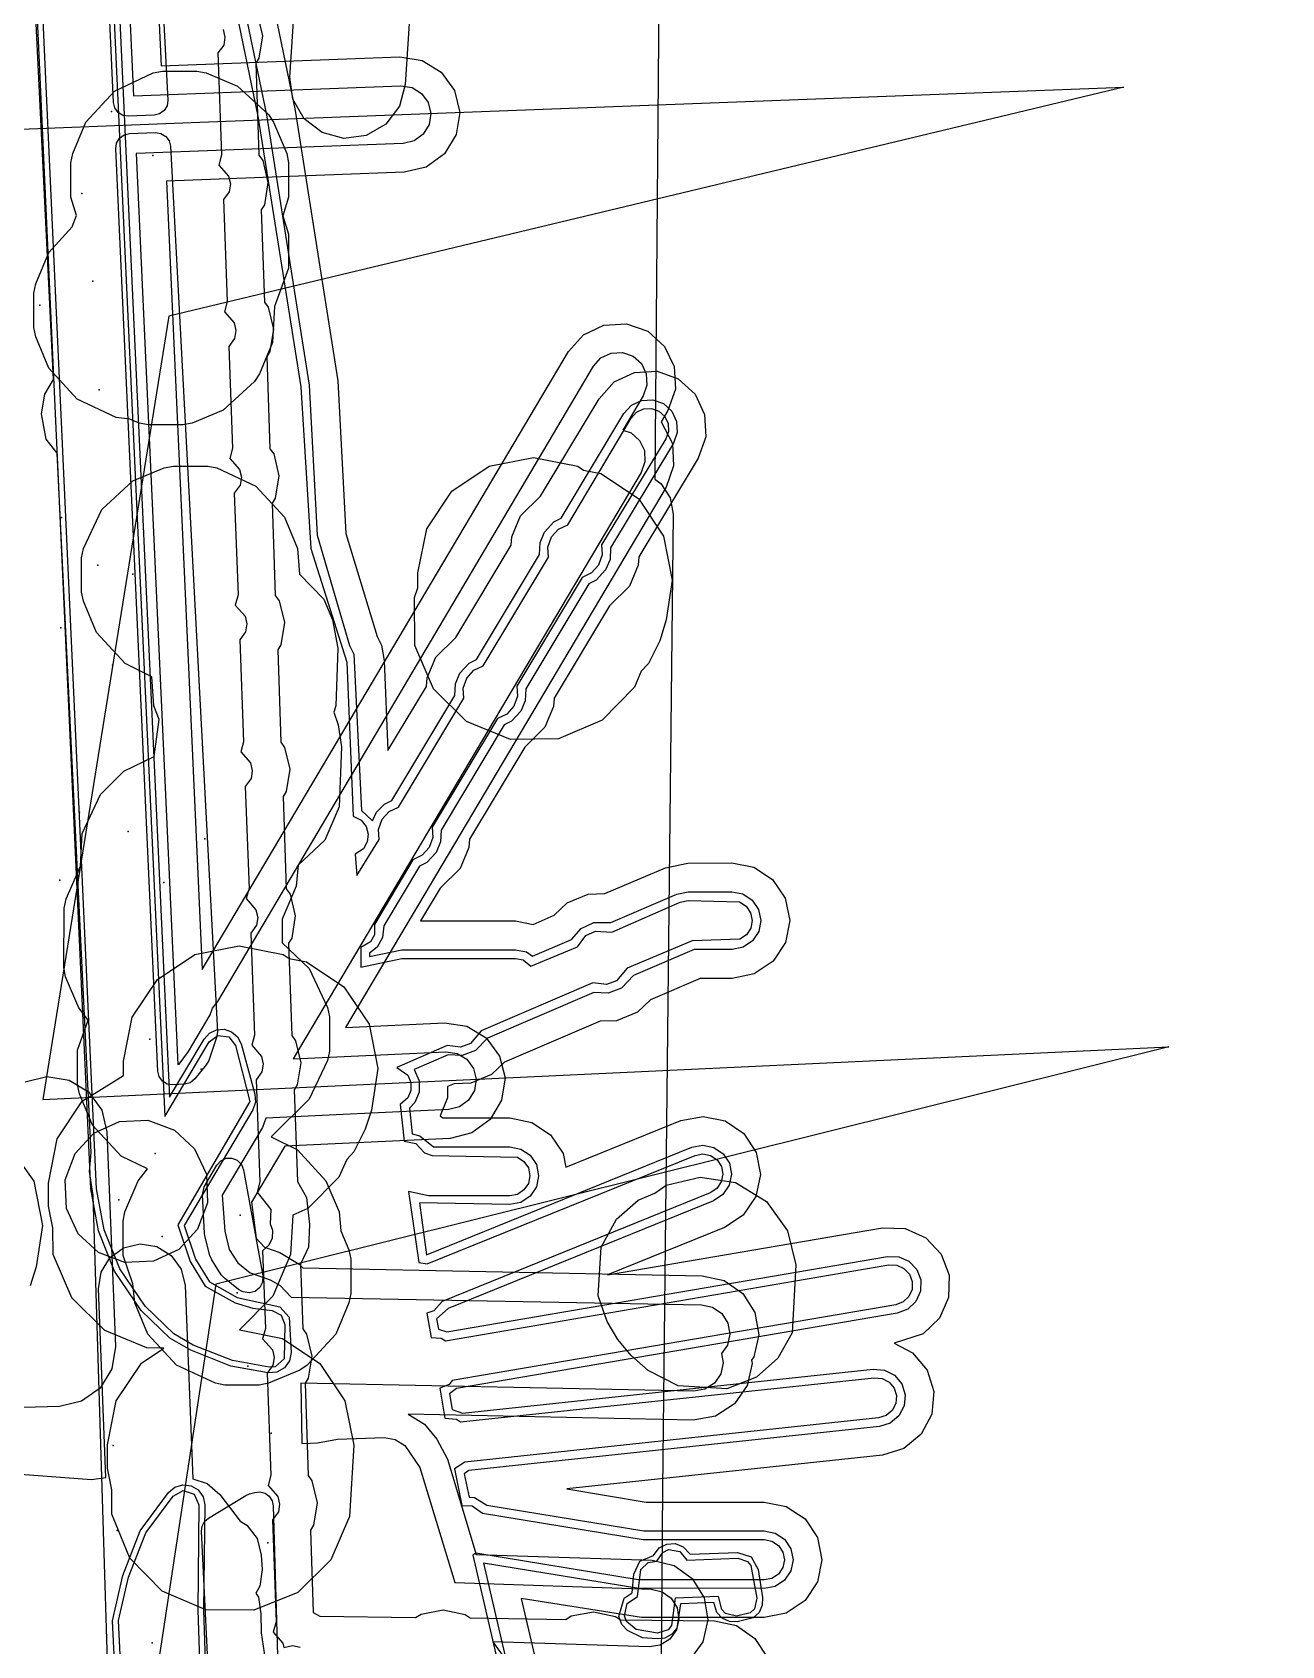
# Model space of a CAD drawing. Header units: metres. Extents: x -3943 to -3664, y 4962 to 6622.
# Drawn here: x -3888.4 to -3845.2, y 6495.7 to 6551.5 of the extents above; entities that cross this region are included whole.
import ezdxf

# ---------------------------------------------------------------- set-up
doc = ezdxf.new("R2010")
doc.units = ezdxf.units.M
for name, color, linetype in [('AI_GREENING_EXCLUSIONS', 1, 'Continuous'), ('AI_GREENING_LAWN', 82, 'Continuous'), ('AI_GREENING_REJECTED', 6, 'Continuous')]:
    doc.layers.add(name, color=color, linetype=linetype)

msp = doc.modelspace()

# ---------------------------------------------------------------- linework, layer by layer
at = {"layer": 'AI_GREENING_EXCLUSIONS'}
for points in [[(-3885.152, 6575.617), (-3890.289, 6548.12), (-3882.609, 6548.412), (-3850.632, 6549.631), (-3883.688, 6541.7), (-3888.047, 6514.566), (-3849.073, 6516.393), (-3882.057, 6508.173), (-3885.168, 6487.666), (-3847.755, 6489.485), (-3880.725, 6481.207), (-3882.028, 6472.516), (-3847.013, 6474.218), (-3879.983, 6465.94), (-3884.885, 6433.239), (-3877.129, 6433.606), (-3845.165, 6435.116), (-3878.147, 6426.884)], [(-3866.557, 6572.111), (-3866.867, 6536.047), (-3866.652, 6535.901), (-3866.332, 6535.411), (-3866.223, 6534.836), (-3866.6, 6501.088), (-3866.821, 6472.646)], [(-3885.726, 6492.499), (-3886.302, 6511.251), (-3886.432, 6512.082), (-3886.374, 6512.74), (-3887.554, 6536.947), (-3887.932, 6537.435), (-3888.089, 6538.312), (-3887.98, 6538.991), (-3887.678, 6539.505), (-3888.823, 6562.972)], [(-3874.982, 6557.651), (-3875.501, 6549.718), (-3875.702, 6548.965), (-3876.177, 6548.345), (-3876.853, 6547.955), (-3877.627, 6547.853), (-3878.381, 6548.055), (-3879, 6548.53), (-3879.39, 6549.206), (-3879.492, 6549.979), (-3878.987, 6557.704)], [(-3882.221, 6556.464), (-3880.6, 6548.619), (-3879.12, 6539.255), (-3878.773, 6533.647), (-3877.528, 6529.716), (-3877.308, 6524.382), (-3877.025, 6524.242), (-3876.856, 6524.027), (-3876.782, 6523.764), (-3876.815, 6523.493), (-3876.949, 6523.255), (-3877.231, 6523.068), (-3877.175, 6522.332), (-3876.408, 6523.574), (-3876.423, 6523.924), (-3876.298, 6524.274), (-3876.055, 6524.543), (-3875.734, 6524.697), (-3873.477, 6528.463), (-3873.492, 6528.813), (-3873.366, 6529.163), (-3873.124, 6529.432), (-3872.803, 6529.586), (-3870.546, 6533.352), (-3870.561, 6533.703), (-3870.435, 6534.053), (-3870.193, 6534.321), (-3869.872, 6534.476), (-3867.679, 6538.17), (-3867.496, 6538.372), (-3867.249, 6538.489), (-3866.976, 6538.502), (-3866.719, 6538.41), (-3866.517, 6538.227), (-3866.4, 6537.98), (-3866.386, 6537.707), (-3866.479, 6537.45), (-3868.703, 6533.776), (-3868.688, 6533.426), (-3868.814, 6533.075), (-3869.056, 6532.807), (-3869.377, 6532.652), (-3871.634, 6528.887), (-3871.619, 6528.536), (-3871.745, 6528.186), (-3871.988, 6527.918), (-3872.308, 6527.763), (-3874.566, 6523.998), (-3874.551, 6523.647), (-3874.676, 6523.297), (-3874.919, 6523.028), (-3875.239, 6522.874), (-3876.561, 6520.633), (-3876.569, 6520.273), (-3876.703, 6520.035), (-3877.038, 6519.833), (-3877.043, 6519.147), (-3875.62, 6519.456), (-3871.688, 6519.456), (-3871.42, 6519.402), (-3871.152, 6519.189), (-3869.537, 6519.857), (-3869.245, 6520.244), (-3868.913, 6520.404), (-3868.351, 6520.366), (-3865.986, 6521.401), (-3865.713, 6521.458), (-3863.927, 6521.412), (-3863.699, 6521.261), (-3863.546, 6521.035), (-3863.492, 6520.767), (-3863.544, 6520.499), (-3863.695, 6520.271), (-3863.921, 6520.119), (-3865.565, 6520.059), (-3867.817, 6519.117), (-3868.189, 6518.676), (-3868.539, 6518.551), (-3869.003, 6518.608), (-3872.869, 6516.953), (-3873.241, 6516.512), (-3873.591, 6516.387), (-3874.055, 6516.444), (-3875.789, 6515.679), (-3875.415, 6515.411), (-3875.31, 6515.159), (-3875.31, 6514.886), (-3875.415, 6514.633), (-3875.672, 6514.398), (-3875.536, 6513.126), (-3875.13, 6513.043), (-3874.829, 6512.725), (-3874.574, 6512.632), (-3871.618, 6512.578), (-3871.391, 6512.427), (-3871.239, 6512.199), (-3871.186, 6511.932), (-3871.239, 6511.664), (-3871.391, 6511.437), (-3871.618, 6511.285), (-3871.886, 6511.232), (-3874.699, 6511.232), (-3875.39, 6511.381), (-3875.027, 6508.92), (-3874.745, 6508.875), (-3865.469, 6512.636), (-3865.201, 6512.687), (-3864.933, 6512.632), (-3864.707, 6512.479), (-3864.557, 6512.25), (-3864.506, 6511.982), (-3864.561, 6511.715), (-3864.715, 6511.489), (-3864.943, 6511.339), (-3874.219, 6507.578), (-3874.509, 6507.249), (-3874.753, 6507.173), (-3874.607, 6506.323), (-3874.258, 6506.305), (-3874.109, 6506.217), (-3858.761, 6508.841), (-3858.488, 6508.834), (-3858.239, 6508.723), (-3858.051, 6508.524), (-3857.953, 6508.269), (-3857.961, 6507.996), (-3858.072, 6507.747), (-3858.27, 6507.559), (-3858.525, 6507.461), (-3873.873, 6504.837), (-3873.985, 6504.704), (-3874.306, 6504.571), (-3874.128, 6503.531), (-3873.728, 6503.501), (-3873.585, 6503.404), (-3859.271, 6504.937), (-3858.999, 6504.913), (-3858.757, 6504.786), (-3858.582, 6504.576), (-3858.5, 6504.316), (-3858.525, 6504.044), (-3858.652, 6503.802), (-3858.861, 6503.627), (-3859.122, 6503.545), (-3873.436, 6502.012), (-3873.797, 6501.779), (-3873.538, 6500.51), (-3873.182, 6500.498), (-3872.826, 6500.242), (-3867.264, 6499.331), (-3863.077, 6499.331), (-3862.809, 6499.278), (-3862.582, 6499.126), (-3862.43, 6498.899), (-3862.377, 6498.631), (-3862.43, 6498.364), (-3862.582, 6498.136), (-3862.809, 6497.985), (-3863.077, 6497.931), (-3867.434, 6497.941), (-3873.053, 6498.86), (-3873.164, 6498.793), (-3871.309, 6490.796)], [(-3881.891, 6556.35), (-3880.303, 6548.666), (-3878.823, 6539.302), (-3878.551, 6534.114), (-3877.425, 6530.295), (-3877.276, 6529.995), (-3877.015, 6524.575), (-3876.637, 6524.225), (-3876.493, 6524.521), (-3876.223, 6524.792), (-3875.968, 6524.919), (-3873.786, 6528.56), (-3873.766, 6528.97), (-3873.615, 6529.331), (-3873.291, 6529.681), (-3873.036, 6529.808), (-3870.855, 6533.449), (-3870.835, 6533.859), (-3870.684, 6534.22), (-3870.36, 6534.57), (-3870.105, 6534.697), (-3867.937, 6538.324), (-3867.674, 6538.613), (-3867.322, 6538.78), (-3866.932, 6538.799), (-3866.565, 6538.668), (-3866.276, 6538.406), (-3866.109, 6538.053), (-3866.09, 6537.663), (-3866.221, 6537.296), (-3868.394, 6533.679), (-3868.414, 6533.269), (-3868.565, 6532.908), (-3868.889, 6532.558), (-3869.144, 6532.431), (-3871.325, 6528.789), (-3871.345, 6528.38), (-3871.496, 6528.019), (-3871.82, 6527.669), (-3872.075, 6527.542), (-3874.257, 6523.9), (-3874.276, 6523.49), (-3874.427, 6523.129), (-3874.751, 6522.78), (-3875.006, 6522.653), (-3876.242, 6520.582), (-3876.284, 6520.18), (-3876.476, 6519.84), (-3876.739, 6519.633), (-3876.74, 6519.524), (-3875.62, 6519.756), (-3871.688, 6519.756), (-3871.305, 6519.679), (-3871.095, 6519.539), (-3869.749, 6520.113), (-3869.413, 6520.493), (-3868.972, 6520.698), (-3868.386, 6520.698), (-3866.104, 6521.677), (-3865.714, 6521.758), (-3864.196, 6521.764), (-3863.813, 6521.69), (-3863.488, 6521.474), (-3863.27, 6521.151), (-3863.192, 6520.769), (-3863.266, 6520.386), (-3863.482, 6520.06), (-3863.805, 6519.842), (-3864.188, 6519.764), (-3865.503, 6519.759), (-3867.605, 6518.861), (-3868.021, 6518.428), (-3868.479, 6518.257), (-3868.968, 6518.276), (-3872.657, 6516.697), (-3873.073, 6516.264), (-3873.531, 6516.093), (-3874.02, 6516.112), (-3875.195, 6515.607), (-3875.016, 6515.217), (-3875.016, 6514.827), (-3875.166, 6514.467), (-3875.357, 6514.275), (-3875.262, 6513.385), (-3874.995, 6513.311), (-3874.521, 6512.932), (-3871.886, 6512.932), (-3871.504, 6512.855), (-3871.179, 6512.639), (-3870.962, 6512.314), (-3870.886, 6511.932), (-3870.962, 6511.549), (-3871.179, 6511.224), (-3871.504, 6511.008), (-3871.886, 6510.932), (-3875.007, 6510.987), (-3874.764, 6509.191), (-3865.582, 6512.914), (-3865.198, 6512.987), (-3864.816, 6512.908), (-3864.494, 6512.689), (-3864.279, 6512.363), (-3864.206, 6511.98), (-3864.285, 6511.598), (-3864.504, 6511.275), (-3864.83, 6511.061), (-3874.012, 6507.338), (-3874.414, 6506.971), (-3874.353, 6506.615), (-3874.06, 6506.529), (-3858.812, 6509.137), (-3858.422, 6509.126), (-3858.066, 6508.967), (-3857.797, 6508.684), (-3857.658, 6508.32), (-3857.668, 6507.93), (-3857.827, 6507.573), (-3858.11, 6507.305), (-3858.475, 6507.166), (-3873.723, 6504.558), (-3873.969, 6504.38), (-3873.875, 6503.832), (-3873.516, 6503.713), (-3859.303, 6505.236), (-3858.914, 6505.201), (-3858.569, 6505.02), (-3858.319, 6504.72), (-3858.202, 6504.348), (-3858.237, 6503.959), (-3858.418, 6503.613), (-3858.718, 6503.363), (-3859.09, 6503.247), (-3873.303, 6501.725), (-3873.456, 6501.609), (-3873.292, 6500.802), (-3873.1, 6500.787), (-3872.678, 6500.522), (-3867.24, 6499.631), (-3863.077, 6499.631), (-3862.694, 6499.555), (-3862.369, 6499.339), (-3862.153, 6499.014), (-3862.077, 6498.631), (-3862.153, 6498.249), (-3862.369, 6497.924), (-3862.694, 6497.708), (-3863.077, 6497.631), (-3867.483, 6497.645), (-3872.794, 6498.514), (-3871.075, 6491.109)], [(-3880.781, 6555.921), (-3879.316, 6548.822), (-3877.836, 6539.458), (-3877.552, 6534.175), (-3876.474, 6530.603), (-3876.324, 6530.303), (-3876.229, 6529.769), (-3876.1, 6526.652), (-3874.766, 6528.877), (-3874.746, 6529.168), (-3874.444, 6529.89), (-3873.75, 6530.572), (-3871.835, 6533.767), (-3871.815, 6534.057), (-3871.513, 6534.779), (-3870.819, 6535.462), (-3868.794, 6538.838), (-3868.27, 6539.417), (-3867.565, 6539.75), (-3866.785, 6539.788), (-3866.05, 6539.525), (-3865.472, 6539.001), (-3865.139, 6538.296), (-3865.101, 6537.516), (-3865.364, 6536.782), (-3867.414, 6533.361), (-3867.434, 6533.071), (-3867.736, 6532.349), (-3868.43, 6531.667), (-3870.345, 6528.472), (-3870.365, 6528.182), (-3870.667, 6527.459), (-3871.361, 6526.777), (-3873.276, 6523.583), (-3873.296, 6523.293), (-3873.598, 6522.57), (-3874.293, 6521.888), (-3874.972, 6520.756), (-3871.688, 6520.756), (-3871.078, 6520.634), (-3870.346, 6520.948), (-3869.893, 6521.376), (-3869.17, 6521.678), (-3868.596, 6521.698), (-3866.497, 6522.596), (-3865.718, 6522.758), (-3864.2, 6522.764), (-3863.434, 6522.615), (-3862.784, 6522.184), (-3862.347, 6521.537), (-3862.192, 6520.773), (-3862.341, 6520.007), (-3862.772, 6519.356), (-3863.419, 6518.92), (-3864.184, 6518.764), (-3865.296, 6518.76), (-3867.008, 6518.026), (-3867.462, 6517.598), (-3868.184, 6517.296), (-3868.758, 6517.277), (-3872.06, 6515.862), (-3872.514, 6515.434), (-3873.236, 6515.132), (-3873.81, 6515.113), (-3874.035, 6515.016), (-3874.035, 6514.632), (-3874.294, 6514.008), (-3874.196, 6513.932), (-3871.886, 6513.932), (-3871.121, 6513.779), (-3870.472, 6513.346), (-3870.038, 6512.697), (-3869.944, 6512.224), (-3865.957, 6513.841), (-3865.191, 6513.987), (-3864.427, 6513.829), (-3863.781, 6513.391), (-3863.352, 6512.739), (-3863.206, 6511.972), (-3863.364, 6511.208), (-3863.802, 6510.563), (-3864.454, 6510.134), (-3868.495, 6508.496), (-3858.981, 6510.123), (-3858.2, 6510.102), (-3857.488, 6509.784), (-3856.951, 6509.217), (-3856.672, 6508.488), (-3856.693, 6507.708), (-3857.011, 6506.996), (-3857.578, 6506.459), (-3858.581, 6506.133), (-3857.941, 6505.798), (-3857.441, 6505.199), (-3857.208, 6504.454), (-3857.278, 6503.677), (-3857.64, 6502.986), (-3858.239, 6502.485), (-3858.983, 6502.253), (-3869.912, 6501.082), (-3867.159, 6500.631), (-3863.077, 6500.631), (-3862.311, 6500.479), (-3861.662, 6500.046), (-3861.229, 6499.397), (-3861.077, 6498.631), (-3861.229, 6497.866), (-3861.662, 6497.217), (-3862.311, 6496.784), (-3863.077, 6496.631), (-3867.321, 6496.631), (-3871.49, 6497.287), (-3870.29, 6492.153)], [(-3885.435, 6553.185), (-3883.655, 6514.653), (-3882.461, 6516.665), (-3882.281, 6516.867), (-3882.037, 6516.985), (-3881.766, 6517.002), (-3881.51, 6516.915), (-3881.306, 6516.737), (-3881.184, 6516.494), (-3880.705, 6514.756), (-3880.686, 6514.477), (-3880.777, 6514.212), (-3883.157, 6510.201), (-3882.763, 6509.046), (-3882.281, 6508.252), (-3881.317, 6507.711), (-3879.846, 6507.393), (-3879.518, 6507.029), (-3879.518, 6507.029), (-3879.449, 6505.809), (-3879.508, 6505.515), (-3879.683, 6505.273), (-3879.943, 6505.126), (-3880.24, 6505.101), (-3881.538, 6505.339), (-3882.923, 6505.886), (-3883.652, 6506.31), (-3884.638, 6507.267), (-3885.56, 6508.629), (-3886.12, 6510.024), (-3886.385, 6511.472), (-3888.355, 6554.793)], [(-3885.635, 6553.188), (-3883.824, 6513.976), (-3882.289, 6516.563), (-3881.986, 6516.792), (-3881.61, 6516.741), (-3881.377, 6516.441), (-3880.884, 6514.503), (-3883.376, 6510.224), (-3882.945, 6508.96), (-3882.43, 6508.111), (-3881.388, 6507.523), (-3880.78, 6507.349), (-3880.108, 6507.267), (-3880.108, 6507.267), (-3879.798, 6507.106), (-3879.669, 6506.781), (-3879.691, 6505.595), (-3880.002, 6505.317), (-3880.214, 6505.299), (-3881.476, 6505.529), (-3882.836, 6506.066), (-3883.512, 6506.453), (-3884.499, 6507.41), (-3885.376, 6508.705), (-3885.923, 6510.061), (-3886.185, 6511.481), (-3888.156, 6554.726)], [(-3885.112, 6553.842), (-3884.906, 6549.326), (-3875.652, 6549.678), (-3875.267, 6549.617), (-3874.935, 6549.413), (-3874.706, 6549.097), (-3874.615, 6548.717), (-3874.677, 6548.332), (-3874.881, 6547.999), (-3875.197, 6547.77), (-3875.576, 6547.68), (-3884.815, 6547.328), (-3883.376, 6515.786), (-3883.329, 6515.788), (-3883.005, 6516.237), (-3882.256, 6517.505), (-3882.176, 6517.731), (-3881.987, 6517.96), (-3868.987, 6539.962), (-3868.727, 6540.252), (-3868.375, 6540.421), (-3867.985, 6540.442), (-3867.617, 6540.312), (-3867.327, 6540.052), (-3867.158, 6539.7), (-3867.137, 6539.31), (-3867.267, 6538.942), (-3867.971, 6537.754), (-3867.683, 6537.652), (-3867.392, 6537.392), (-3867.224, 6537.04), (-3867.203, 6536.65), (-3867.332, 6536.282), (-3879.382, 6515.973), (-3874.092, 6516.221), (-3873.706, 6516.163), (-3873.372, 6515.962), (-3873.14, 6515.648), (-3873.046, 6515.269), (-3873.104, 6514.883), (-3873.306, 6514.549), (-3873.62, 6514.317), (-3873.998, 6514.223), (-3880.33, 6513.926), (-3880.444, 6513.604), (-3881.837, 6511.255), (-3881.749, 6510.005), (-3881.595, 6509.371), (-3881.297, 6508.909), (-3880.867, 6508.567), (-3880.171, 6508.323), (-3879.835, 6508.125), (-3879.453, 6507.728), (-3865.243, 6507.465), (-3864.862, 6507.381), (-3864.542, 6507.158), (-3864.332, 6506.829), (-3864.263, 6506.445), (-3864.347, 6506.064), (-3864.552, 6505.771), (-3864.495, 6505.449), (-3864.579, 6505.068), (-3864.802, 6504.748), (-3865.131, 6504.538), (-3865.515, 6504.47), (-3879.12, 6504.749), (-3879.084, 6502.653), (-3878.535, 6502.681), (-3877.85, 6502.812), (-3876.233, 6502.862), (-3875.848, 6502.798), (-3875.517, 6502.592), (-3874.991, 6501.826), (-3873.779, 6497.844), (-3866.992, 6497.613), (-3866.612, 6497.524), (-3866.295, 6497.297), (-3866.089, 6496.965), (-3866.026, 6496.58), (-3866.114, 6496.2), (-3866.342, 6495.883), (-3866.673, 6495.677), (-3867.058, 6495.614), (-3872.467, 6495.792), (-3871.54, 6494.479)], [(-3884.11, 6553.816), (-3883.952, 6550.363), (-3875.691, 6550.678), (-3874.92, 6550.555), (-3874.255, 6550.146), (-3873.797, 6549.514), (-3873.616, 6548.755), (-3873.739, 6547.985), (-3874.147, 6547.32), (-3874.779, 6546.862), (-3875.538, 6546.68), (-3883.77, 6546.367), (-3882.525, 6519.071), (-3869.848, 6540.472), (-3869.326, 6541.053), (-3868.623, 6541.39), (-3867.843, 6541.432), (-3867.107, 6541.173), (-3866.527, 6540.651), (-3866.189, 6539.948), (-3866.147, 6539.168), (-3866.407, 6538.432), (-3866.642, 6538.036), (-3866.255, 6537.288), (-3866.213, 6536.509), (-3866.472, 6535.772), (-3877.574, 6517.059), (-3874.139, 6517.22), (-3873.367, 6517.104), (-3872.699, 6516.701), (-3872.235, 6516.073), (-3872.047, 6515.316), (-3872.164, 6514.544), (-3872.566, 6513.876), (-3873.194, 6513.412), (-3873.951, 6513.224), (-3879.665, 6512.956), (-3880.818, 6511.014), (-3880.663, 6509.771), (-3880.377, 6509.455), (-3879.84, 6509.267), (-3879.168, 6508.87), (-3879.044, 6508.74), (-3865.222, 6508.465), (-3864.46, 6508.297), (-3863.82, 6507.85), (-3863.4, 6507.193), (-3863.263, 6506.424), (-3863.431, 6505.662), (-3863.515, 6505.542), (-3863.495, 6505.429), (-3863.663, 6504.667), (-3864.11, 6504.027), (-3864.767, 6503.607), (-3865.536, 6503.47), (-3875.396, 6503.673), (-3874.832, 6503.321), (-3874.403, 6502.805), (-3874.035, 6502.117), (-3873.043, 6498.811), (-3866.959, 6498.612), (-3866.199, 6498.435), (-3865.565, 6497.98), (-3865.153, 6497.317), (-3865.026, 6496.547), (-3865.204, 6495.787), (-3865.658, 6495.153)], [(-3880.623, 6552.165), (-3880.442, 6551.406), (-3880.566, 6550.635), (-3880.672, 6550.462), (-3880.566, 6547.267), (-3880.434, 6547.085), (-3880.253, 6546.325), (-3880.377, 6545.555), (-3880.483, 6545.382), (-3880.376, 6542.187), (-3880.244, 6542.005), (-3880.064, 6541.245), (-3880.187, 6540.475), (-3880.294, 6540.302), (-3880.187, 6537.107), (-3880.055, 6536.925), (-3879.874, 6536.165), (-3879.998, 6535.395), (-3880.104, 6535.222), (-3879.998, 6532.027), (-3879.866, 6531.844), (-3879.685, 6531.085), (-3879.809, 6530.315), (-3879.915, 6530.142), (-3879.808, 6526.947), (-3879.676, 6526.764), (-3879.496, 6526.005), (-3879.619, 6525.235), (-3879.726, 6525.062), (-3879.619, 6521.867), (-3879.487, 6521.684), (-3879.306, 6520.925), (-3879.43, 6520.155), (-3879.536, 6519.982), (-3879.43, 6516.787), (-3879.298, 6516.604), (-3879.117, 6515.845), (-3879.241, 6515.075), (-3879.347, 6514.902), (-3879.236, 6511.735), (-3878.915, 6511.174), (-3878.81, 6510.241), (-3878.845, 6509.462), (-3879.122, 6508.87), (-3879.051, 6506.627), (-3878.919, 6506.444), (-3878.738, 6505.685), (-3878.862, 6504.914), (-3878.968, 6504.742), (-3878.862, 6501.547), (-3878.73, 6501.364), (-3878.549, 6500.605), (-3878.673, 6499.834), (-3878.78, 6499.659), (-3878.684, 6496.809), (-3878.457, 6496.681), (-3875.143, 6496.628), (-3874.954, 6496.751), (-3874.187, 6496.894), (-3873.423, 6496.732), (-3873.256, 6496.617), (-3869.942, 6496.564), (-3869.753, 6496.686), (-3868.986, 6496.829), (-3868.222, 6496.667), (-3868.055, 6496.553), (-3864.803, 6496.512), (-3864.04, 6496.351), (-3863.396, 6495.909), (-3862.971, 6495.255)], [(-3881.805, 6551.623), (-3881.741, 6551.357), (-3881.785, 6551.087), (-3881.986, 6550.813), (-3881.855, 6547.281), (-3881.95, 6546.927), (-3881.615, 6546.543), (-3881.552, 6546.277), (-3881.595, 6546.007), (-3881.797, 6545.733), (-3881.665, 6542.201), (-3881.761, 6541.846), (-3881.426, 6541.463), (-3881.363, 6541.197), (-3881.406, 6540.927), (-3881.608, 6540.652), (-3881.476, 6537.121), (-3881.572, 6536.766), (-3881.237, 6536.383), (-3881.173, 6536.117), (-3881.217, 6535.847), (-3881.418, 6535.572), (-3881.287, 6532.041), (-3881.382, 6531.686), (-3881.047, 6531.303), (-3880.984, 6531.037), (-3881.027, 6530.767), (-3881.229, 6530.492), (-3881.097, 6526.961), (-3881.193, 6526.606), (-3880.858, 6526.223), (-3880.795, 6525.957), (-3880.838, 6525.687), (-3881.04, 6525.412), (-3880.908, 6521.881), (-3881.004, 6521.526), (-3880.669, 6521.142), (-3880.605, 6520.877), (-3880.649, 6520.607), (-3880.85, 6520.332), (-3880.719, 6516.801), (-3880.814, 6516.446), (-3880.479, 6516.062), (-3880.416, 6515.797), (-3880.459, 6515.527), (-3880.661, 6515.252), (-3880.529, 6511.721), (-3880.625, 6511.366), (-3880.148, 6510.762), (-3880.175, 6510.265), (-3880.095, 6510.045), (-3880.107, 6509.773), (-3880.223, 6509.525), (-3880.44, 6509.335), (-3880.34, 6506.641), (-3880.436, 6506.286), (-3880.101, 6505.902), (-3880.037, 6505.637), (-3880.081, 6505.367), (-3880.282, 6505.092), (-3880.151, 6501.561), (-3880.246, 6501.206), (-3879.911, 6500.822), (-3879.848, 6500.556), (-3879.891, 6500.287), (-3880.093, 6500.012), (-3879.973, 6496.478), (-3880.07, 6496.123), (-3879.736, 6495.739), (-3879.701, 6495.589), (-3879.404, 6495.658), (-3879.137, 6495.602)], [(-3888.661, 6515.182), (-3887.903, 6515.365), (-3887.132, 6515.244), (-3886.466, 6514.836), (-3886.007, 6514.205), (-3885.824, 6513.447), (-3885.528, 6506.02), (-3885.651, 6505.244), (-3886.064, 6504.576), (-3886.702, 6504.118), (-3887.468, 6503.941), (-3894.498, 6503.737)], [(-3889.327, 6513.107), (-3888.358, 6511.742), (-3888.054, 6510.211), (-3888.275, 6508.77), (-3888.487, 6508.115)], [(-3888.815, 6501.59), (-3886.357, 6501.414), (-3885.86, 6501.477), (-3886.118, 6508.01), (-3886.027, 6508.589), (-3885.721, 6509.088), (-3885.248, 6509.432), (-3884.679, 6509.569), (-3884.101, 6509.477), (-3883.602, 6509.171), (-3883.257, 6508.698), (-3883.121, 6508.129), (-3882.856, 6501.431), (-3882.359, 6501.271), (-3881.914, 6500.891), (-3881.215, 6499.966), (-3880.983, 6499.83), (-3880.63, 6499.363), (-3880.483, 6498.796), (-3880.454, 6498.297), (-3880.535, 6497.718), (-3880.674, 6497.48), (-3880.585, 6497.332), (-3880.499, 6496.753), (-3880.492, 6496.096), (-3880.354, 6495.181)], [(-3884.412, 6471.595), (-3885.631, 6496.519), (-3885.278, 6498.081), (-3884.671, 6499.637), (-3883.696, 6500.957), (-3883.478, 6501.145), (-3883.202, 6501.229), (-3883.202, 6501.229), (-3882.916, 6501.195), (-3882.668, 6501.049), (-3882.499, 6500.814), (-3882.44, 6500.532), (-3882.485, 6496.899), (-3881.985, 6481.637)], [(-3884.217, 6471.637), (-3885.431, 6496.528), (-3885.084, 6498.034), (-3884.485, 6499.563), (-3883.537, 6500.835), (-3883.184, 6501.03), (-3882.803, 6500.901), (-3882.803, 6500.901), (-3882.64, 6500.532), (-3882.685, 6496.897), (-3882.184, 6481.626)]]:
    msp.add_lwpolyline(points, dxfattribs=at)
for points in [[(-3887.03, 6544.791), (-3886.88, 6545.187), (-3887.076, 6545.822), (-3887.076, 6547.009), (-3887.011, 6547.332), (-3886.557, 6548.415), (-3885.569, 6549.489), (-3884.223, 6550.119), (-3883.9, 6550.185), (-3882.713, 6550.185), (-3882.39, 6550.119), (-3881.307, 6549.666), (-3880.233, 6548.678), (-3880.056, 6548.415), (-3879.603, 6547.332), (-3879.538, 6547.009), (-3879.538, 6545.822), (-3879.738, 6545.176), (-3879.542, 6544.542), (-3879.542, 6543.355), (-3880.028, 6542.027), (-3880.093, 6540.781), (-3880.546, 6539.698), (-3880.724, 6539.434), (-3881.798, 6538.446), (-3882.881, 6537.993), (-3883.203, 6537.928), (-3884.391, 6537.928), (-3884.713, 6537.993), (-3885.033, 6538.127), (-3885.505, 6538.192), (-3886.851, 6538.823), (-3887.839, 6539.897), (-3888.292, 6540.98), (-3888.357, 6541.303), (-3888.357, 6542.49), (-3888.292, 6542.812), (-3887.839, 6543.896), (-3887.03, 6544.791)], [(-3871.061, 6536.804), (-3869.53, 6536.5), (-3869.331, 6536.367), (-3868.728, 6536.247), (-3867.43, 6535.38), (-3866.563, 6534.082), (-3866.259, 6532.551), (-3866.466, 6531.181), (-3866.692, 6530.456), (-3867.084, 6529.666), (-3867.333, 6529.398), (-3867.563, 6528.849), (-3868.686, 6527.705), (-3870.194, 6527.058), (-3871.855, 6527.042), (-3873.378, 6527.663), (-3874.522, 6528.786), (-3875.169, 6530.294), (-3875.185, 6531.955), (-3875.061, 6532.291), (-3875.061, 6532.804), (-3874.756, 6534.335), (-3873.889, 6535.633), (-3872.591, 6536.5), (-3871.061, 6536.804)], [(-3885.239, 6525.942), (-3884.193, 6526.447), (-3884.021, 6527.733), (-3884.2, 6528.202), (-3884.271, 6529.211), (-3885.196, 6529.665), (-3886.184, 6530.738), (-3886.637, 6531.822), (-3886.702, 6532.144), (-3886.702, 6533.332), (-3886.637, 6533.654), (-3886.006, 6535.001), (-3884.932, 6535.989), (-3883.849, 6536.442), (-3883.527, 6536.507), (-3882.339, 6536.507), (-3882.017, 6536.442), (-3880.67, 6535.811), (-3879.682, 6534.737), (-3879.229, 6533.654), (-3879.164, 6532.762), (-3878.315, 6531.893), (-3878.015, 6531.183), (-3877.833, 6530.194), (-3877.898, 6528.202), (-3877.973, 6527.98), (-3877.823, 6527.55), (-3877.702, 6526.78), (-3877.784, 6524.707), (-3878.282, 6523.556), (-3879.207, 6522.681), (-3879.272, 6521.952), (-3879.764, 6520.812), (-3879.765, 6520.001), (-3878.822, 6519.102), (-3878.191, 6517.755), (-3878.126, 6517.433), (-3878.126, 6516.245), (-3878.191, 6515.923), (-3878.822, 6514.576), (-3880.141, 6513.279), (-3879.234, 6512.832), (-3878.246, 6511.758), (-3877.793, 6510.675), (-3877.728, 6510.025), (-3877.451, 6509.363), (-3877.386, 6509.041), (-3877.386, 6507.853), (-3877.451, 6507.531), (-3877.904, 6506.448), (-3878.892, 6505.374), (-3879.155, 6505.196), (-3880.239, 6504.743), (-3880.561, 6504.678), (-3881.748, 6504.678), (-3882.071, 6504.743), (-3883.418, 6505.374), (-3884.405, 6506.448), (-3884.859, 6507.531), (-3884.924, 6508.181), (-3885.266, 6509.165), (-3885.266, 6510.353), (-3885.201, 6510.675), (-3884.747, 6511.758), (-3884.427, 6512.164), (-3885.334, 6512.611), (-3886.322, 6513.685), (-3886.775, 6514.768), (-3886.84, 6515.091), (-3886.84, 6516.278), (-3886.473, 6517.322), (-3886.804, 6517.739), (-3887.257, 6518.822), (-3887.323, 6519.145), (-3887.302, 6521.193), (-3887.237, 6521.515), (-3886.745, 6522.656), (-3886.68, 6523.785), (-3886.049, 6525.131), (-3885.239, 6525.942)], [(-3882.783, 6519.591), (-3881.252, 6519.895), (-3879.721, 6519.591), (-3879.522, 6519.457), (-3878.919, 6519.338), (-3877.622, 6518.47), (-3876.754, 6517.173), (-3876.45, 6515.642), (-3876.671, 6514.201), (-3876.883, 6513.546), (-3877.276, 6512.756), (-3877.525, 6512.489), (-3877.797, 6511.876), (-3878.877, 6510.796), (-3879.388, 6510.566), (-3879.475, 6509.207), (-3880.079, 6507.762), (-3881.24, 6506.593), (-3879.754, 6506.298), (-3878.457, 6505.43), (-3877.589, 6504.133), (-3877.285, 6502.602), (-3877.432, 6500.135), (-3878.079, 6498.626), (-3879.223, 6497.503), (-3880.745, 6496.883), (-3882.406, 6496.899), (-3883.915, 6497.546), (-3885.038, 6498.69), (-3885.658, 6500.212), (-3885.658, 6501.055), (-3885.807, 6501.805), (-3885.807, 6502.607), (-3885.503, 6504.138), (-3884.635, 6505.435), (-3883.857, 6505.955), (-3884.449, 6505.971), (-3885.894, 6506.575), (-3887.038, 6507.699), (-3887.685, 6509.207), (-3887.701, 6510.128), (-3887.85, 6510.877), (-3887.85, 6511.674), (-3887.545, 6513.21), (-3886.678, 6514.508), (-3885.252, 6515.4), (-3885.252, 6515.895), (-3884.948, 6517.426), (-3884.08, 6518.723), (-3882.783, 6519.591)], [(-3884.41, 6513.85), (-3883.493, 6513.509), (-3882.794, 6512.862), (-3882.385, 6511.98), (-3882.346, 6510.994), (-3882.687, 6510.077), (-3883.334, 6509.378), (-3884.216, 6508.969), (-3885.202, 6508.93), (-3886.119, 6509.271), (-3886.818, 6509.918), (-3887.227, 6510.8), (-3887.266, 6511.786), (-3886.925, 6512.703), (-3886.278, 6513.402), (-3885.396, 6513.811), (-3884.41, 6513.85)], [(-3867.091, 6505.19), (-3867.679, 6505.702), (-3868.14, 6506.253), (-3868.517, 6506.884), (-3868.82, 6507.773), (-3868.716, 6509.455), (-3868.189, 6510.429), (-3867.445, 6511.088), (-3866.863, 6511.329), (-3866.472, 6511.603), (-3865.292, 6511.885), (-3864.065, 6511.694), (-3862.993, 6511.036), (-3862.266, 6510.026), (-3861.984, 6508.845), (-3862.112, 6506.484), (-3862.6, 6505.617), (-3863.345, 6504.958), (-3864.376, 6504.553), (-3866.058, 6504.653), (-3867.091, 6505.19)], [(-3866.707, 6499.043), (-3866.446, 6499.175), (-3866.154, 6499.189), (-3865.881, 6499.082), (-3865.645, 6498.823), (-3864.002, 6498.888), (-3863.53, 6498.73), (-3863.283, 6498.298), (-3863.131, 6497.33), (-3863.142, 6497.057), (-3863.256, 6496.81), (-3863.457, 6496.624), (-3864.01, 6496.483), (-3864.283, 6496.495), (-3864.531, 6496.609), (-3864.716, 6496.81), (-3864.824, 6497.155), (-3865.978, 6497.109), (-3866.105, 6496.264), (-3866.276, 6496.051), (-3866.516, 6495.919), (-3866.787, 6495.89), (-3867.285, 6495.933), (-3867.807, 6496.181), (-3868.009, 6496.392), (-3868.107, 6496.668), (-3867.924, 6497.304), (-3867.651, 6497.49), (-3867.595, 6498.134), (-3867.38, 6498.58), (-3866.913, 6498.773), (-3866.707, 6499.043)], [(-3866.582, 6498.887), (-3866.395, 6498.982), (-3865.992, 6498.915), (-3865.752, 6498.619), (-3863.994, 6498.689), (-3863.657, 6498.575), (-3863.54, 6498.437), (-3863.328, 6497.299), (-3863.418, 6496.927), (-3863.562, 6496.795), (-3864.041, 6496.681), (-3864.413, 6496.771), (-3864.545, 6496.914), (-3864.654, 6497.361), (-3866.162, 6497.302), (-3866.283, 6496.356), (-3866.405, 6496.204), (-3866.77, 6496.089), (-3867.505, 6496.217), (-3867.839, 6496.497), (-3867.909, 6496.694), (-3867.821, 6497.113), (-3867.462, 6497.358), (-3867.348, 6498.29), (-3867.092, 6498.534), (-3866.788, 6498.578), (-3866.582, 6498.887)]]:
    msp.add_lwpolyline(points, close=True, dxfattribs=at)
at = {"layer": 'AI_GREENING_LAWN'}
msp.add_lwpolyline([(-3884.173, 6557.819), (-3883.715, 6549.178), (-3883.743, 6548.983), (-3883.845, 6548.815), (-3884.004, 6548.698), (-3884.195, 6548.652), (-3885.078, 6548.618), (-3885.27, 6548.649), (-3885.435, 6548.75), (-3885.55, 6548.907), (-3885.596, 6549.095), (-3885.831, 6554.229)], dxfattribs=at)
for points in [[(-3885.392, 6547.858), (-3885.234, 6547.974), (-3885.043, 6548.019), (-3884.148, 6548.053), (-3883.957, 6548.023), (-3883.792, 6547.923), (-3883.677, 6547.768), (-3883.63, 6547.58), (-3882.003, 6516.909), (-3882.029, 6516.721), (-3882.302, 6515.92), (-3882.386, 6515.767), (-3882.779, 6515.281), (-3882.941, 6515.149), (-3883.144, 6515.096), (-3883.543, 6515.077), (-3883.736, 6515.106), (-3883.903, 6515.207), (-3884.019, 6515.364), (-3884.066, 6515.554), (-3885.523, 6547.497), (-3885.494, 6547.691), (-3885.392, 6547.858)], [(-3882.02, 6512.299), (-3881.885, 6512.449), (-3881.703, 6512.534), (-3881.501, 6512.539), (-3881.314, 6512.465), (-3881.171, 6512.323), (-3881.096, 6512.136), (-3880.43, 6508.458), (-3880.437, 6508.247), (-3880.531, 6508.057), (-3880.695, 6507.924), (-3880.9, 6507.87), (-3881.108, 6507.905), (-3881.142, 6507.919), (-3881.267, 6507.991), (-3881.758, 6508.381), (-3881.868, 6508.502), (-3882.201, 6509.02), (-3882.267, 6509.172), (-3882.432, 6509.853), (-3882.446, 6509.942), (-3882.523, 6511.269), (-3882.456, 6511.55), (-3882.02, 6512.299)], [(-3882.551, 6499.621), (-3882.528, 6499.798), (-3882.444, 6499.955), (-3882.311, 6500.073), (-3881.018, 6500.857), (-3880.897, 6500.91), (-3880.71, 6500.964), (-3880.53, 6500.982), (-3880.355, 6500.935), (-3880.208, 6500.828), (-3880.109, 6500.676), (-3880.071, 6500.498), (-3879.866, 6493.327), (-3879.898, 6493.137), (-3879.999, 6492.973), (-3880.155, 6492.86), (-3880.342, 6492.813), (-3881.723, 6492.746), (-3881.916, 6492.774), (-3882.083, 6492.875), (-3882.199, 6493.032), (-3882.246, 6493.221), (-3882.551, 6499.621)]]:
    msp.add_lwpolyline(points, close=True, dxfattribs=at)
at = {"layer": 'AI_GREENING_REJECTED'}
for p in [(-3885.67, 6548.78), (-3884.24, 6547.26), (-3886.69, 6545.94), (-3886.31, 6542.91), (-3888.15, 6542.08), (-3886.1, 6539.15), (-3887.4, 6534.72), (-3886.14, 6533.07), (-3884.93, 6532.76), (-3887.42, 6530.9), (-3885.63, 6529.61), (-3886.78, 6524.52), (-3885.09, 6523.85), (-3882.44, 6523.6), (-3887.46, 6522.17), (-3883.86, 6522.08), (-3884.34, 6516.66), (-3882.57, 6515.62), (-3884.16, 6512.7), (-3885.41, 6511.09), (-3881.21, 6510.56), (-3883.91, 6509.83), (-3881.32, 6507.87), (-3880.95, 6505.34), (-3880.14, 6503.02), (-3885.61, 6502.59), (-3885.47, 6499.65), (-3880.26, 6499.22), (-3884.26, 6495.75)]:
    msp.add_point(p, dxfattribs=at)

doc.saveas('drawing.dxf')
